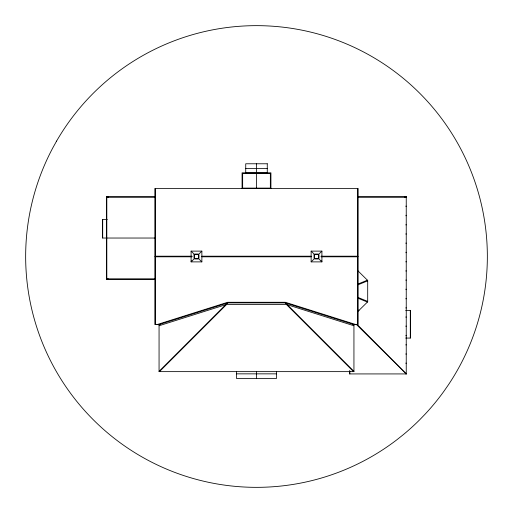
<?xml version="1.0" encoding="UTF-8"?>
<svg xmlns="http://www.w3.org/2000/svg" width="513" height="513" viewBox="0 0 513 513"><rect width="100%" height="100%" fill="white"/><g stroke="black" fill="none" stroke-linecap="round" stroke-linejoin="round"><path stroke-width="0.77" d="M357.458 196.768L406.245 196.768L406.245 373.926L356.445 324.511M357.394 324.691L406.245 373.926L349.462 373.926L349.462 370.771M191.093 261.886L201.865 261.886L201.865 251.114L191.093 251.114L191.093 261.886L193.786 259.193M199.172 253.807L201.865 251.114M270.601 188.54L270.877 188.271L242.142 188.271L242.418 188.54M159.062 371.393L225.765 304.69M159.062 325.755L226.118 304.581L227.804 302.894L285.196 302.894L353.938 324.601L353.938 371.636L159.062 371.636L159.062 324.601L227.804 302.894M159.453 371.636L226.509 304.581M311.135 261.886L311.135 251.114L321.907 251.114L321.907 261.886L311.135 261.886L313.828 259.193M319.214 253.807L321.907 251.114M358.074 311.282L367.693 301.798L367.693 280.457L357.914 270.813M358.132 283.984L367.417 280.188M357.478 285.016L367.693 280.842M157.004 324.601L227.657 302.285L285.343 302.285L355.996 324.601M245.727 168.392L267.273 168.392M242.091 188.22L270.928 188.22M155.542 196.768L106.672 196.768L106.672 279.296L155.542 279.296M106.672 197.152L155.51 197.152M357.766 197.152L406.245 197.152M106.755 197.345L106.986 196.768M406.014 206.002L406.014 206.579M406.014 215.236L406.014 215.813M107.313 219.564L102.6 219.564L102.6 238.032L155.51 238.032M406.014 224.47L406.014 225.047M406.014 233.704L406.014 234.281M406.014 242.938L406.014 243.515M406.014 252.172L406.014 252.749M155.311 256.199L191.958 256.199M201.987 256.199L311.109 256.199M321.138 256.199L357.689 256.199M154.926 256.5L191.958 256.5M201.987 256.5L311.109 256.5M321.138 256.5L358.074 256.5M155.311 256.801L191.958 256.801M201.987 256.801L311.109 256.801M321.138 256.801L357.689 256.801M191.093 261.117L191.862 261.117M321.138 261.117L321.907 261.117M406.014 261.406L406.014 261.983M406.014 270.64L406.014 271.217M106.755 278.719L106.986 279.296M106.672 278.912L155.51 278.912M406.014 279.874L406.014 280.451M406.014 289.108L406.014 289.685M406.014 298.342L406.014 298.919M226.118 304.581L286.882 304.581L353.938 325.755M406.014 307.576L406.014 308.153M405.687 310.365L410.4 310.365L410.4 338.067L405.687 338.067M406.014 316.81L406.014 317.387M160.659 324.601L154.926 324.601L154.926 188.399L358.074 188.399L358.074 324.601L352.341 324.601M406.014 325.947L406.014 326.524M406.014 335.278L406.014 335.855M406.014 344.512L406.014 345.089M406.014 353.746L406.014 354.323M406.014 362.98L406.014 363.557M236.493 373.849L276.507 373.849M405.719 373.804L406.245 373.926L406.245 373.541M357.535 310.032L359.023 310.346M357.478 297.239L367.693 301.413M358.132 298.271L367.417 302.061M311.135 251.114L313.828 253.807M319.214 259.193L321.907 261.886M287.235 304.69L353.938 371.393M285.196 302.894L286.882 304.581M286.498 304.581L353.553 371.636M191.093 251.114L193.786 253.807M199.172 259.193L201.865 261.886M406.123 373.4L406.155 373.836M410.304 310.365L410.304 338.067M406.245 196.768L406.245 197.345L406.014 196.768M404.872 196.768L404.872 197.345M357.689 188.399L357.689 324.601M349.847 370.899L349.847 373.926M276.507 371.348L276.507 378.466L236.493 378.466L236.493 371.348M270.928 188.451L270.928 172.817L242.072 172.817L242.072 188.451M270.351 188.412L270.351 173.394L242.649 173.394L242.649 188.412M256.5 163.775L256.513 188.54M256.5 371.54L256.5 378.466M155.311 188.399L155.311 324.601M108.128 196.768L108.128 197.345M108.128 278.719L108.128 279.296M106.755 196.768L106.755 279.296M102.696 219.564L102.696 238.032M194.01 254.711L194.01 258.289A0.962 0.962 0 0 0 194.69 258.969L198.268 258.969A0.962 0.962 0 0 0 198.948 258.289L198.948 254.711A0.962 0.962 0 0 0 198.268 254.031L194.69 254.031A0.962 0.962 0 0 0 194.01 254.711M194.395 254.788L194.536 258.443L198.428 258.443L198.428 254.557L194.953 254.384L194.395 254.788M314.052 254.711L314.052 258.289A0.962 0.962 0 0 0 314.732 258.969L318.31 258.969A0.962 0.962 0 0 0 318.99 258.289L318.99 254.711A0.962 0.962 0 0 0 318.31 254.031L314.732 254.031A0.962 0.962 0 0 0 314.052 254.711M314.437 254.788L314.572 258.443L318.464 258.443L318.464 254.557L314.995 254.384L314.437 254.788M56.577 141.075L52.91 147.68A230.85 230.85 0 0 0 397.03 439.647L402.949 434.947A230.85 230.85 0 0 0 419.737 419.737L424.988 414.305A230.85 230.85 0 0 0 444.143 390.964L448.445 384.756A230.85 230.85 0 0 0 378.402 60.463A230.85 230.85 0 0 0 56.577 141.075M267.273 163.775L245.727 163.775L245.727 173.009L267.273 173.009L267.273 163.775"/></g></svg>
